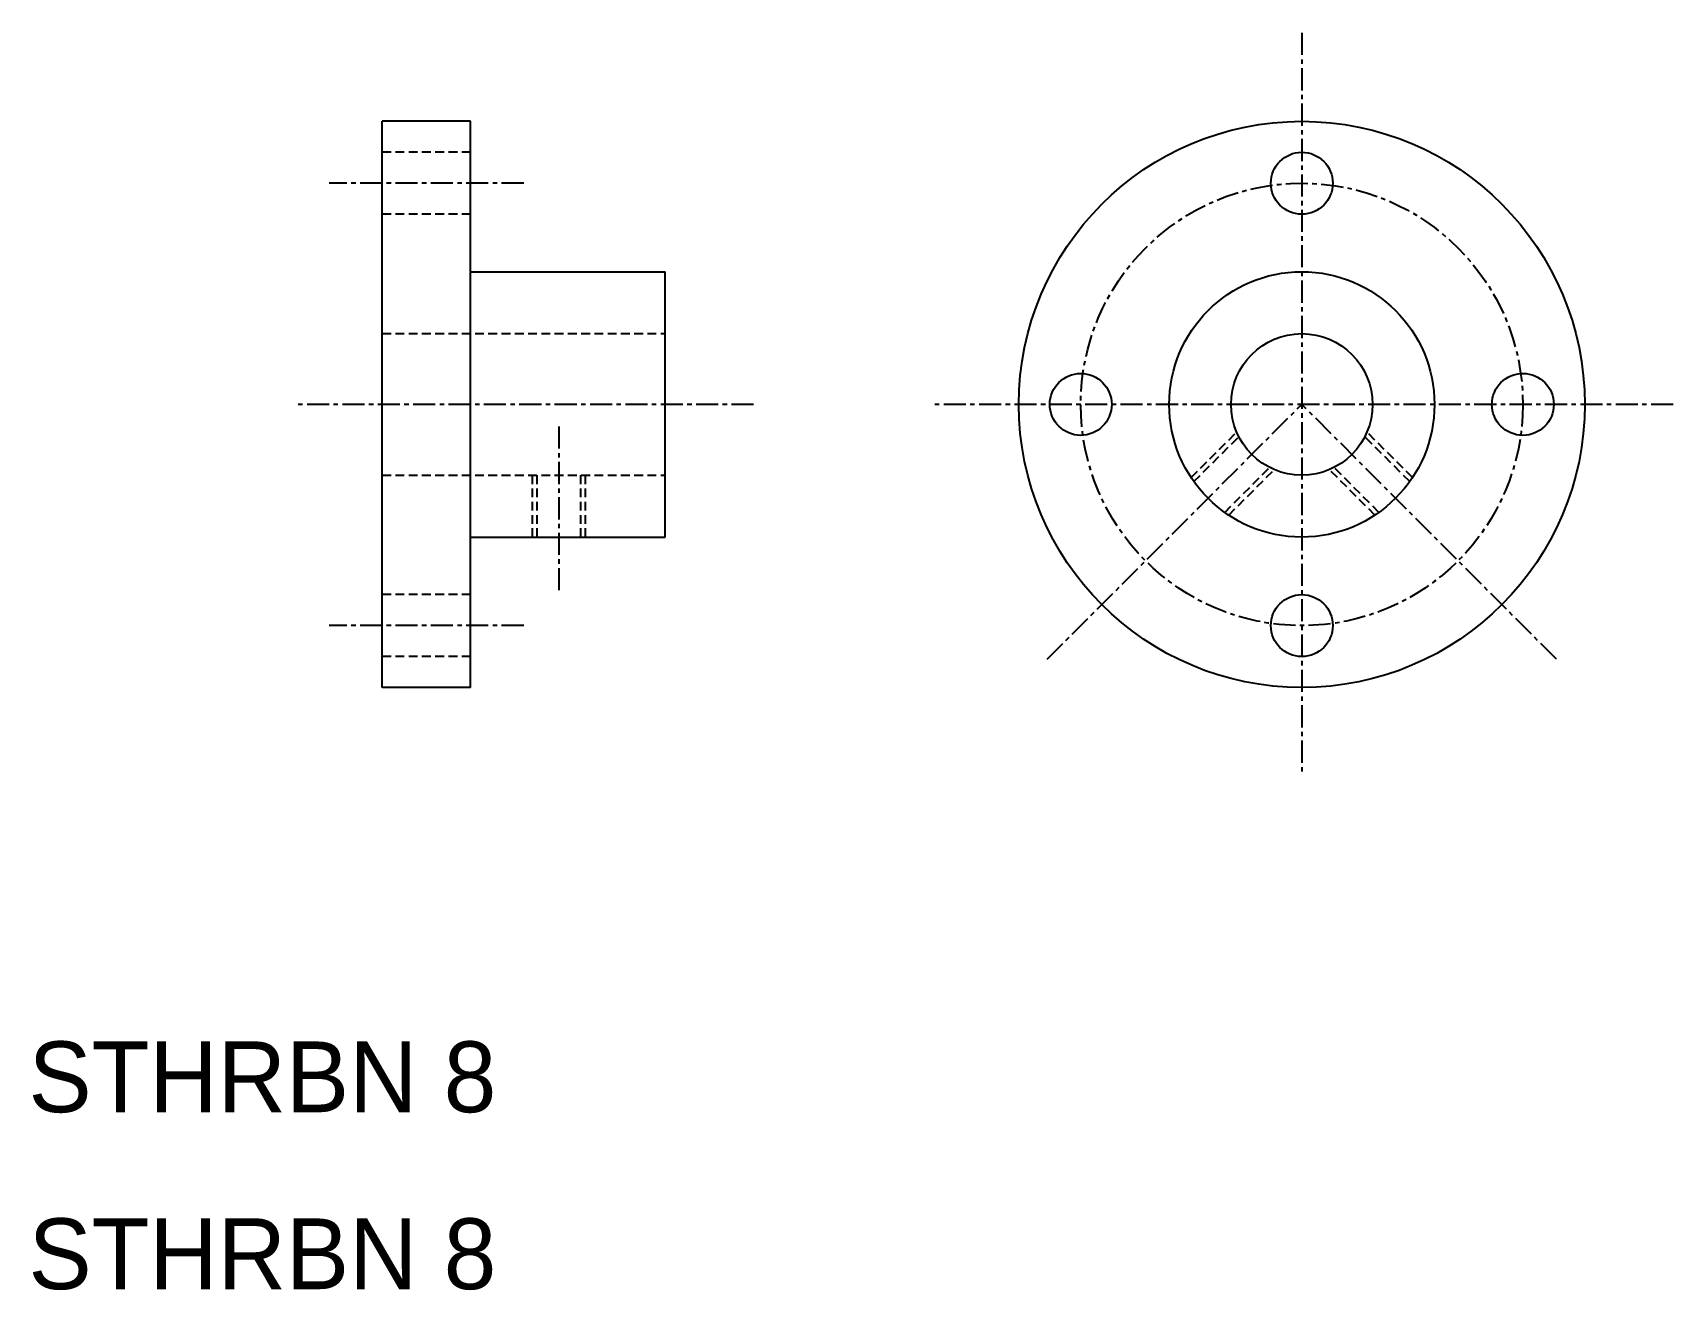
# Model space of a CAD drawing. Extents: x 10.2 to 103, y 9.9 to 81.
import ezdxf

# ---------------------------------------------------------------- set-up
doc = ezdxf.new("R2010")
doc.units = 0
doc.linetypes.add('CENTER', pattern=[2, 1.25, -0.25, 0.25, -0.25])
doc.linetypes.add('DASHED', pattern=[0.75, 0.5, -0.25])
doc.layers.get('0').update_dxf_attribs({"linetype": 'CONTINUOUS'})
doc.layers.add('CENTER', color=1, linetype='CENTER')

msp = doc.modelspace()

# ---------------------------------------------------------------- linework, layer by layer
at = {"color": 7, "linetype": 'CONTINUOUS'}
for p, q in [((30, 44), (30, 76)), ((35, 76), (30, 76)), ((35, 44), (35, 76)), ((35, 67.5), (46, 67.5)), ((46, 52.5), (46, 67.5)), ((35, 52.5), (46, 52.5)), ((35, 44), (30, 44))]:
    msp.add_line(p, q, dxfattribs=at)
at = {"color": 3, "linetype": 'DASHED'}
for p, q in [((35, 74.25), (30, 74.25)), ((35, 70.75), (30, 70.75)), ((30, 64), (46, 64)), ((75.743, 55.865), (78.317, 58.439)), ((88.257, 55.865), (85.683, 58.439)), ((75.899, 55.638), (78.439, 58.178)), ((88.101, 55.638), (85.561, 58.178)), ((30, 56), (46, 56)), ((38.5, 52.5), (38.5, 56)), ((38.77, 52.5), (38.77, 56)), ((41.229, 52.5), (41.229, 56)), ((41.5, 52.5), (41.5, 56)), ((77.638, 53.899), (80.178, 56.439)), ((77.865, 53.743), (80.439, 56.317)), ((86.135, 53.743), (83.561, 56.317)), ((86.362, 53.899), (83.822, 56.439)), ((35, 49.25), (30, 49.25)), ((35, 45.75), (30, 45.75))]:
    msp.add_line(p, q, dxfattribs=at)
at = {"color": 7, "linetype": 'CONTINUOUS'}
for centre, radius in [((82, 60), 16), ((82, 72.5), 1.75), ((82, 60), 7.5), ((82, 60), 4), ((69.5, 60), 1.75), ((94.5, 60), 1.75), ((82, 47.5), 1.75)]:
    msp.add_circle(centre, radius, dxfattribs=at)
at = {"layer": 'CENTER', "color": 1, "linetype": 'CENTER'}
for p, q in [((82, 81), (82, 39)), ((38, 72.5), (27, 72.5)), ((51, 60), (25, 60)), ((103, 60), (61, 60)), ((67.604, 45.604), (82, 60)), ((96.396, 45.604), (82, 60)), ((40, 49.5), (40, 59)), ((38, 47.5), (27, 47.5))]:
    msp.add_line(p, q, dxfattribs=at)
msp.add_circle((82, 60), 12.5, dxfattribs=at)

# ---------------------------------------------------------------- texts
at = {"color": 7, "linetype": 'CONTINUOUS'}
for p in [(10, 20), (10, 10)]:
    msp.add_text('STHRBN 8', height=4, dxfattribs=at).set_placement(p)

doc.saveas('drawing.dxf')
